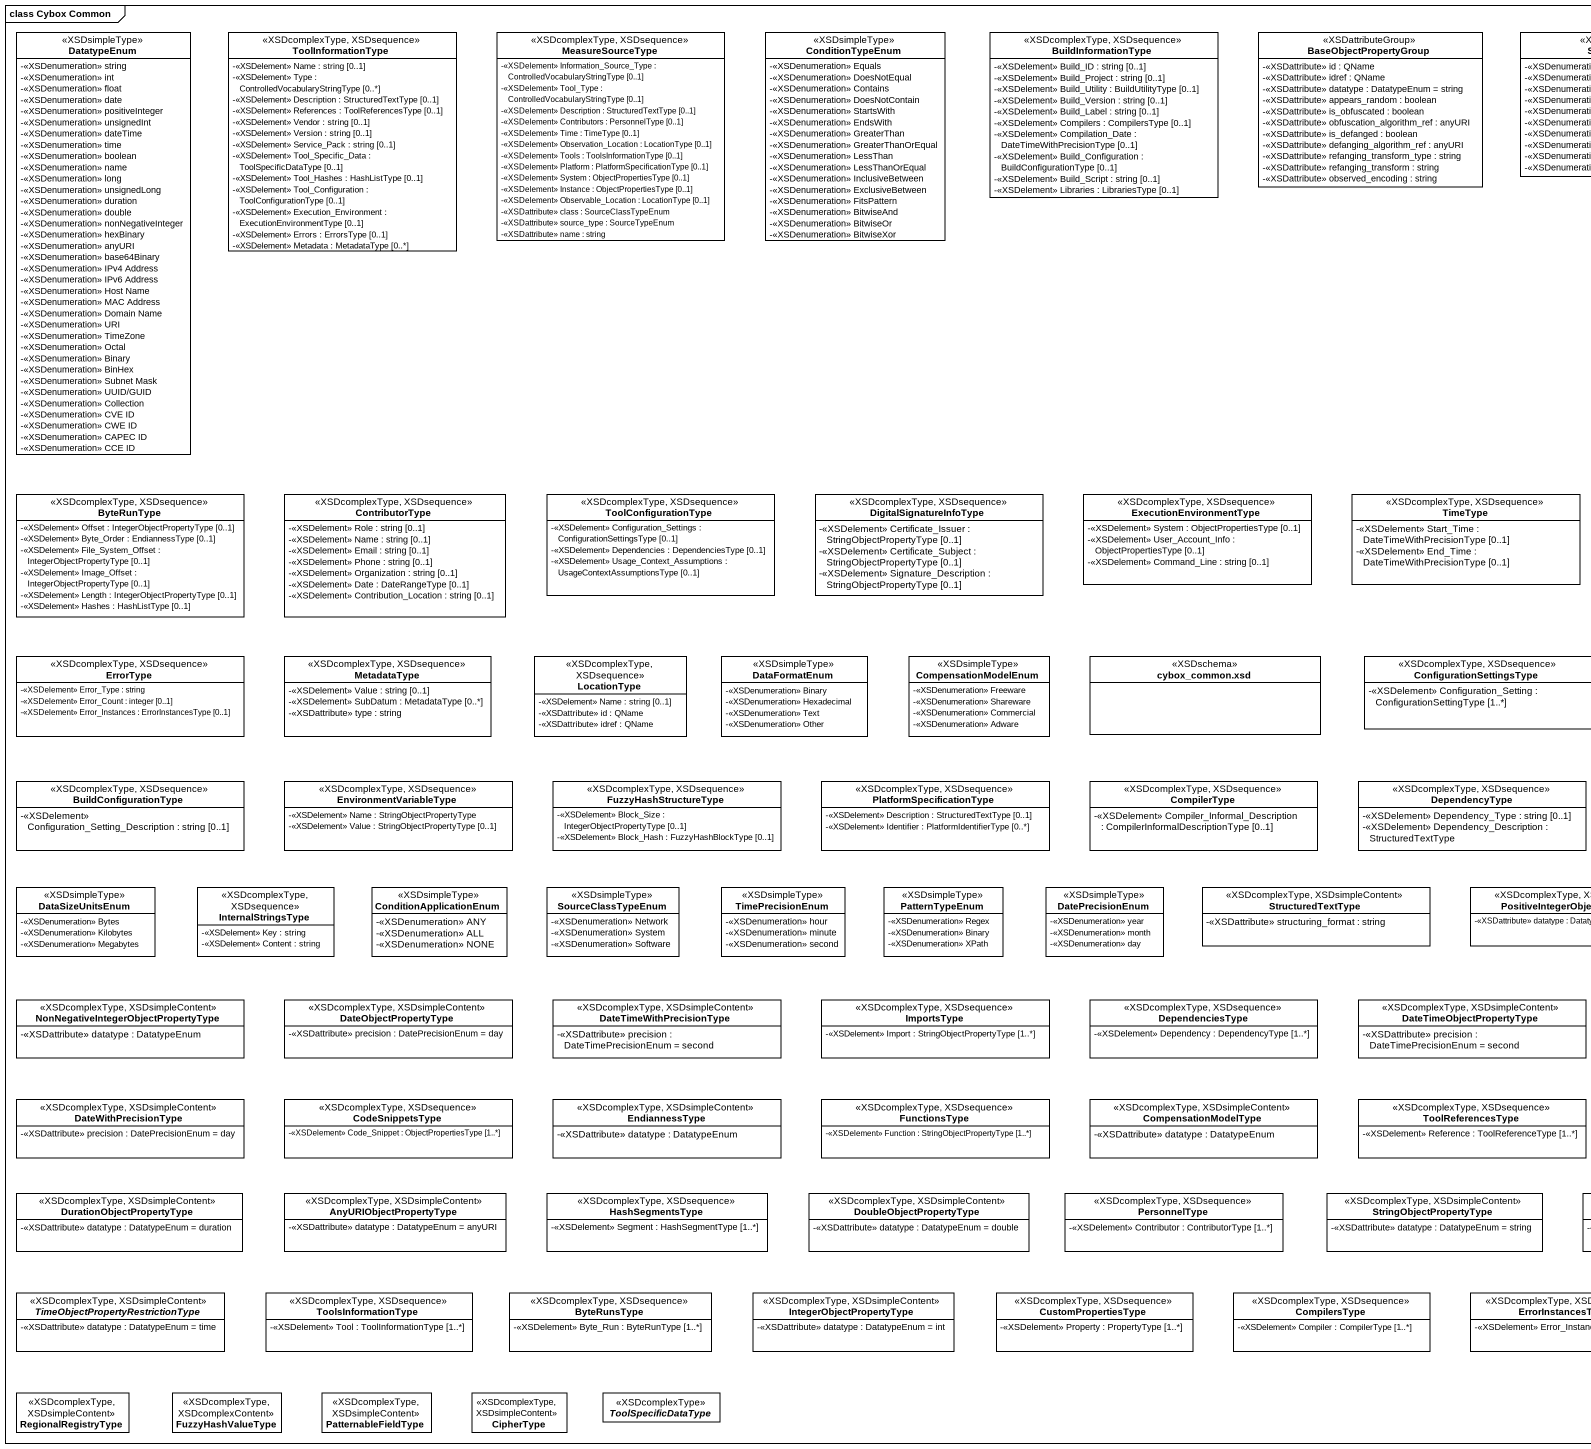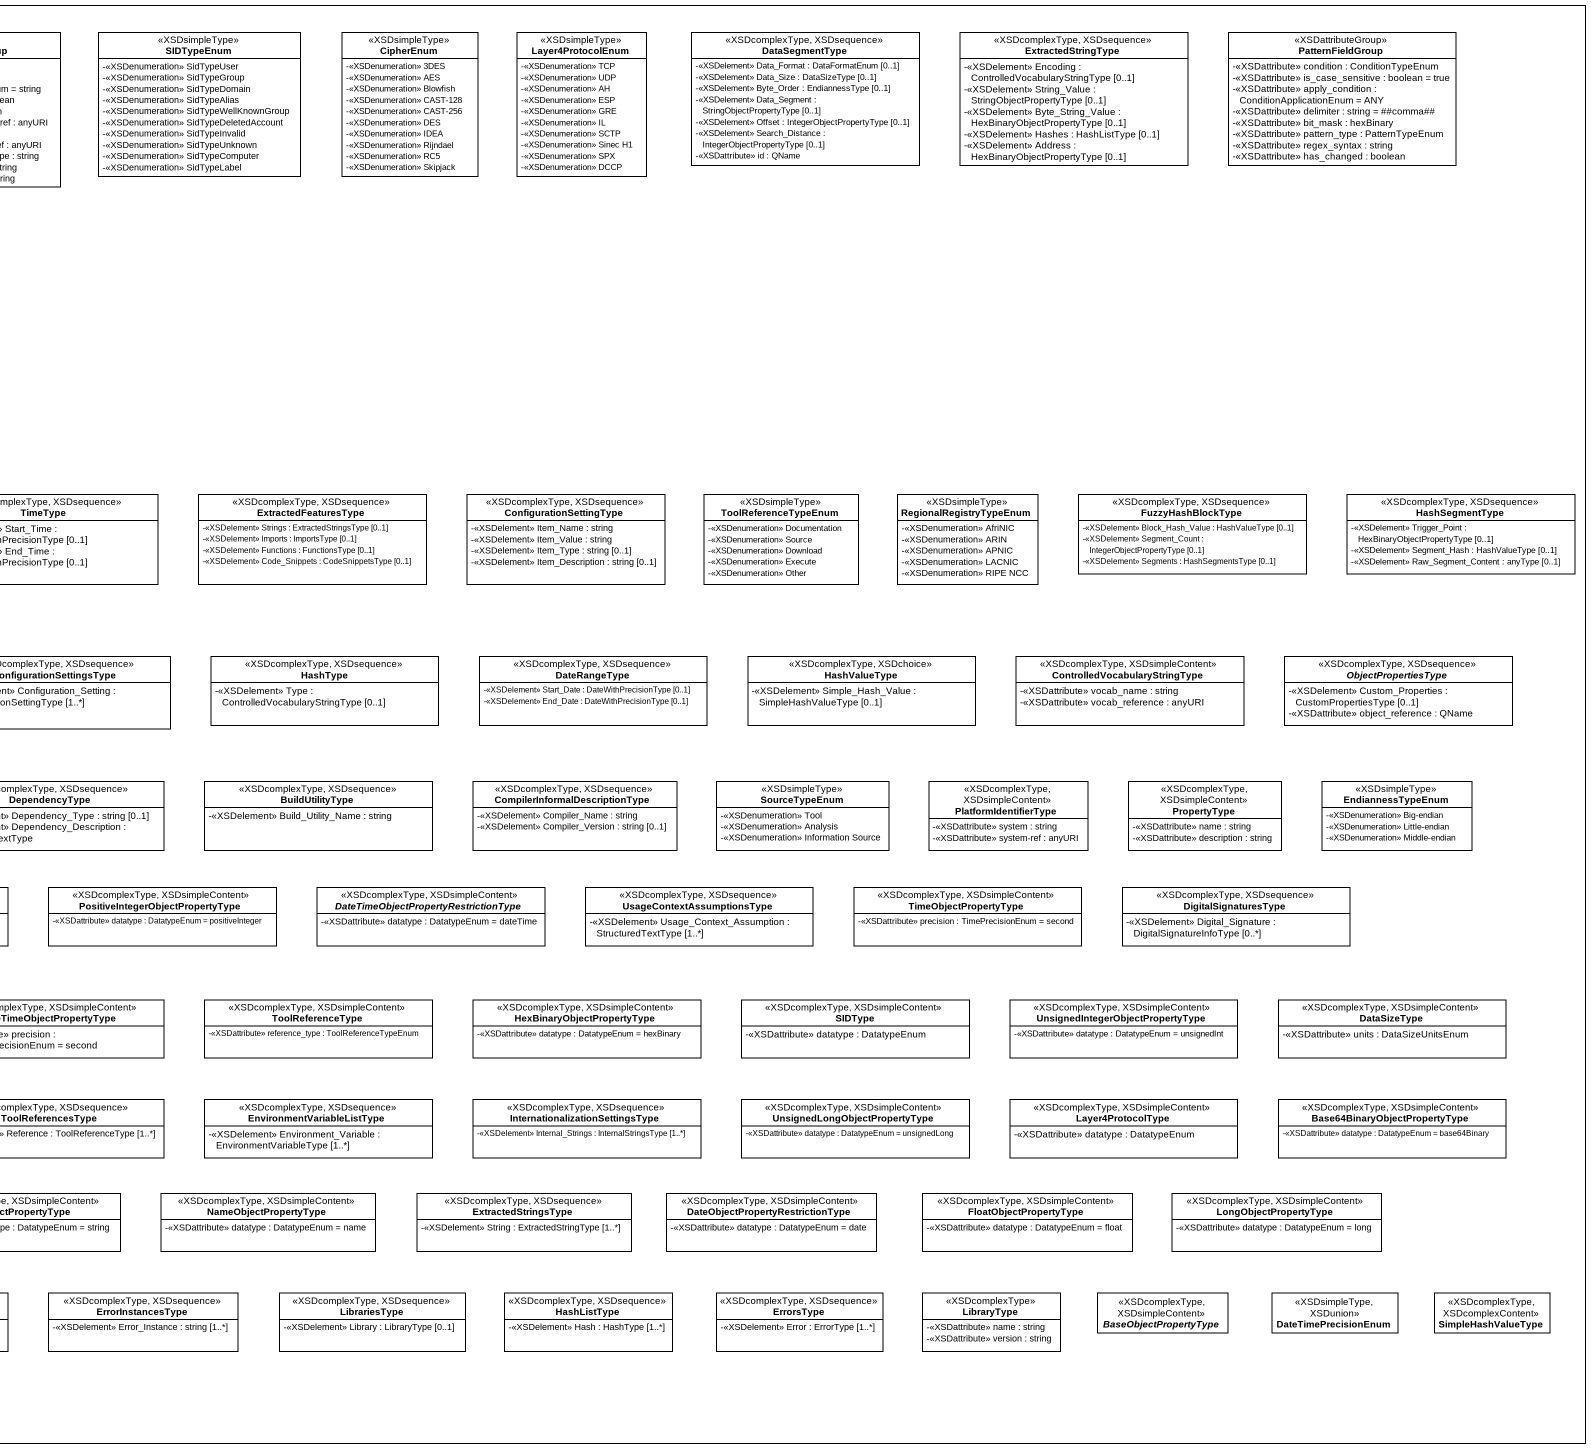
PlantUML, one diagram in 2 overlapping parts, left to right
@startuml
mainframe class Cybox Common
hide circle
hide empty members
skinparam classAttributeIconSize 0
class DatatypeEnum <<XSDsimpleType>> {
  -<<XSDenumeration>> string
  -<<XSDenumeration>> int
  -<<XSDenumeration>> float
  -<<XSDenumeration>> date
  -<<XSDenumeration>> positiveInteger
  -<<XSDenumeration>> unsignedInt
  -<<XSDenumeration>> dateTime
  -<<XSDenumeration>> time
  -<<XSDenumeration>> boolean
  -<<XSDenumeration>> name
  -<<XSDenumeration>> long
  -<<XSDenumeration>> unsignedLong
  -<<XSDenumeration>> duration
  -<<XSDenumeration>> double
  -<<XSDenumeration>> nonNegativeInteger
  -<<XSDenumeration>> hexBinary
  -<<XSDenumeration>> anyURI
  -<<XSDenumeration>> base64Binary
  -<<XSDenumeration>> IPv4 Address
  -<<XSDenumeration>> IPv6 Address
  -<<XSDenumeration>> Host Name
  -<<XSDenumeration>> MAC Address
  -<<XSDenumeration>> Domain Name
  -<<XSDenumeration>> URI
  -<<XSDenumeration>> TimeZone
  -<<XSDenumeration>> Octal
  -<<XSDenumeration>> Binary
  -<<XSDenumeration>> BinHex
  -<<XSDenumeration>> Subnet Mask
  -<<XSDenumeration>> UUID/GUID
  -<<XSDenumeration>> Collection
  -<<XSDenumeration>> CVE ID
  -<<XSDenumeration>> CWE ID
  -<<XSDenumeration>> CAPEC ID
  -<<XSDenumeration>> CCE ID
}
class ToolInformationType <<XSDcomplexType, XSDsequence>> {
  -<<XSDelement>> Name : string [0..1]
  -<<XSDelement>> Type : ControlledVocabularyStringType [0..*]
  -<<XSDelement>> Description : StructuredTextType [0..1]
  -<<XSDelement>> References : ToolReferencesType [0..1]
  -<<XSDelement>> Vendor : string [0..1]
  -<<XSDelement>> Version : string [0..1]
  -<<XSDelement>> Service_Pack : string [0..1]
  -<<XSDelement>> Tool_Specific_Data : ToolSpecificDataType [0..1]
  -<<XSDelement>> Tool_Hashes : HashListType [0..1]
  -<<XSDelement>> Tool_Configuration : ToolConfigurationType [0..1]
  -<<XSDelement>> Execution_Environment : ExecutionEnvironmentType [0..1]
  -<<XSDelement>> Errors : ErrorsType [0..1]
  -<<XSDelement>> Metadata : MetadataType [0..*]
}
class MeasureSourceType <<XSDcomplexType, XSDsequence>> {
  -<<XSDelement>> Information_Source_Type : ControlledVocabularyStringType [0..1]
  -<<XSDelement>> Tool_Type : ControlledVocabularyStringType [0..1]
  -<<XSDelement>> Description : StructuredTextType [0..1]
  -<<XSDelement>> Contributors : PersonnelType [0..1]
  -<<XSDelement>> Time : TimeType [0..1]
  -<<XSDelement>> Observation_Location : LocationType [0..1]
  -<<XSDelement>> Tools : ToolsInformationType [0..1]
  -<<XSDelement>> Platform : PlatformSpecificationType [0..1]
  -<<XSDelement>> System : ObjectPropertiesType [0..1]
  -<<XSDelement>> Instance : ObjectPropertiesType [0..1]
  -<<XSDelement>> Observable_Location : LocationType [0..1]
  -<<XSDattribute>> class : SourceClassTypeEnum
  -<<XSDattribute>> source_type : SourceTypeEnum
  -<<XSDattribute>> name : string
}
class ConditionTypeEnum <<XSDsimpleType>> {
  -<<XSDenumeration>> Equals
  -<<XSDenumeration>> DoesNotEqual
  -<<XSDenumeration>> Contains
  -<<XSDenumeration>> DoesNotContain
  -<<XSDenumeration>> StartsWith
  -<<XSDenumeration>> EndsWith
  -<<XSDenumeration>> GreaterThan
  -<<XSDenumeration>> GreaterThanOrEqual
  -<<XSDenumeration>> LessThan
  -<<XSDenumeration>> LessThanOrEqual
  -<<XSDenumeration>> InclusiveBetween
  -<<XSDenumeration>> ExclusiveBetween
  -<<XSDenumeration>> FitsPattern
  -<<XSDenumeration>> BitwiseAnd
  -<<XSDenumeration>> BitwiseOr
  -<<XSDenumeration>> BitwiseXor
}
class BuildInformationType <<XSDcomplexType, XSDsequence>> {
  -<<XSDelement>> Build_ID : string [0..1]
  -<<XSDelement>> Build_Project : string [0..1]
  -<<XSDelement>> Build_Utility : BuildUtilityType [0..1]
  -<<XSDelement>> Build_Version : string [0..1]
  -<<XSDelement>> Build_Label : string [0..1]
  -<<XSDelement>> Compilers : CompilersType [0..1]
  -<<XSDelement>> Compilation_Date : DateTimeWithPrecisionType [0..1]
  -<<XSDelement>> Build_Configuration : BuildConfigurationType [0..1]
  -<<XSDelement>> Build_Script : string [0..1]
  -<<XSDelement>> Libraries : LibrariesType [0..1]
}
class BaseObjectPropertyGroup <<XSDattributeGroup>> {
  -<<XSDattribute>> id : QName
  -<<XSDattribute>> idref : QName
  -<<XSDattribute>> datatype : DatatypeEnum = string
  -<<XSDattribute>> appears_random : boolean
  -<<XSDattribute>> is_obfuscated : boolean
  -<<XSDattribute>> obfuscation_algorithm_ref : anyURI
  -<<XSDattribute>> is_defanged : boolean
  -<<XSDattribute>> defanging_algorithm_ref : anyURI
  -<<XSDattribute>> refanging_transform_type : string
  -<<XSDattribute>> refanging_transform : string
  -<<XSDattribute>> observed_encoding : string
}
class SIDTypeEnum <<XSDsimpleType>> {
  -<<XSDenumeration>> SidTypeUser
  -<<XSDenumeration>> SidTypeGroup
  -<<XSDenumeration>> SidTypeDomain
  -<<XSDenumeration>> SidTypeAlias
  -<<XSDenumeration>> SidTypeWellKnownGroup
  -<<XSDenumeration>> SidTypeDeletedAccount
  -<<XSDenumeration>> SidTypeInvalid
  -<<XSDenumeration>> SidTypeUnknown
  -<<XSDenumeration>> SidTypeComputer
  -<<XSDenumeration>> SidTypeLabel
}
class CipherEnum <<XSDsimpleType>> {
  -<<XSDenumeration>> 3DES
  -<<XSDenumeration>> AES
  -<<XSDenumeration>> Blowfish
  -<<XSDenumeration>> CAST-128
  -<<XSDenumeration>> CAST-256
  -<<XSDenumeration>> DES
  -<<XSDenumeration>> IDEA
  -<<XSDenumeration>> Rijndael
  -<<XSDenumeration>> RC5
  -<<XSDenumeration>> Skipjack
}
class Layer4ProtocolEnum <<XSDsimpleType>> {
  -<<XSDenumeration>> TCP
  -<<XSDenumeration>> UDP
  -<<XSDenumeration>> AH
  -<<XSDenumeration>> ESP
  -<<XSDenumeration>> GRE
  -<<XSDenumeration>> IL
  -<<XSDenumeration>> SCTP
  -<<XSDenumeration>> Sinec H1
  -<<XSDenumeration>> SPX
  -<<XSDenumeration>> DCCP
}
class DataSegmentType <<XSDcomplexType, XSDsequence>> {
  -<<XSDelement>> Data_Format : DataFormatEnum [0..1]
  -<<XSDelement>> Data_Size : DataSizeType [0..1]
  -<<XSDelement>> Byte_Order : EndiannessType [0..1]
  -<<XSDelement>> Data_Segment : StringObjectPropertyType [0..1]
  -<<XSDelement>> Offset : IntegerObjectPropertyType [0..1]
  -<<XSDelement>> Search_Distance : IntegerObjectPropertyType [0..1]
  -<<XSDattribute>> id : QName
}
class ExtractedStringType <<XSDcomplexType, XSDsequence>> {
  -<<XSDelement>> Encoding : ControlledVocabularyStringType [0..1]
  -<<XSDelement>> String_Value : StringObjectPropertyType [0..1]
  -<<XSDelement>> Byte_String_Value : HexBinaryObjectPropertyType [0..1]
  -<<XSDelement>> Hashes : HashListType [0..1]
  -<<XSDelement>> Address : HexBinaryObjectPropertyType [0..1]
}
class PatternFieldGroup <<XSDattributeGroup>> {
  -<<XSDattribute>> condition : ConditionTypeEnum
  -<<XSDattribute>> is_case_sensitive : boolean = true
  -<<XSDattribute>> apply_condition : ConditionApplicationEnum = ANY
  -<<XSDattribute>> delimiter : string = ##comma##
  -<<XSDattribute>> bit_mask : hexBinary
  -<<XSDattribute>> pattern_type : PatternTypeEnum
  -<<XSDattribute>> regex_syntax : string
  -<<XSDattribute>> has_changed : boolean
}
class ByteRunType <<XSDcomplexType, XSDsequence>> {
  -<<XSDelement>> Offset : IntegerObjectPropertyType [0..1]
  -<<XSDelement>> Byte_Order : EndiannessType [0..1]
  -<<XSDelement>> File_System_Offset : IntegerObjectPropertyType [0..1]
  -<<XSDelement>> Image_Offset : IntegerObjectPropertyType [0..1]
  -<<XSDelement>> Length : IntegerObjectPropertyType [0..1]
  -<<XSDelement>> Hashes : HashListType [0..1]
}
class ContributorType <<XSDcomplexType, XSDsequence>> {
  -<<XSDelement>> Role : string [0..1]
  -<<XSDelement>> Name : string [0..1]
  -<<XSDelement>> Email : string [0..1]
  -<<XSDelement>> Phone : string [0..1]
  -<<XSDelement>> Organization : string [0..1]
  -<<XSDelement>> Date : DateRangeType [0..1]
  -<<XSDelement>> Contribution_Location : string [0..1]
}
class ToolConfigurationType <<XSDcomplexType, XSDsequence>> {
  -<<XSDelement>> Configuration_Settings : ConfigurationSettingsType [0..1]
  -<<XSDelement>> Dependencies : DependenciesType [0..1]
  -<<XSDelement>> Usage_Context_Assumptions : UsageContextAssumptionsType [0..1]
}
class DigitalSignatureInfoType <<XSDcomplexType, XSDsequence>> {
  -<<XSDelement>> Certificate_Issuer : StringObjectPropertyType [0..1]
  -<<XSDelement>> Certificate_Subject : StringObjectPropertyType [0..1]
  -<<XSDelement>> Signature_Description : StringObjectPropertyType [0..1]
}
class ExecutionEnvironmentType <<XSDcomplexType, XSDsequence>> {
  -<<XSDelement>> System : ObjectPropertiesType [0..1]
  -<<XSDelement>> User_Account_Info : ObjectPropertiesType [0..1]
  -<<XSDelement>> Command_Line : string [0..1]
}
class TimeType <<XSDcomplexType, XSDsequence>> {
  -<<XSDelement>> Start_Time : DateTimeWithPrecisionType [0..1]
  -<<XSDelement>> End_Time : DateTimeWithPrecisionType [0..1]
}
class ExtractedFeaturesType <<XSDcomplexType, XSDsequence>> {
  -<<XSDelement>> Strings : ExtractedStringsType [0..1]
  -<<XSDelement>> Imports : ImportsType [0..1]
  -<<XSDelement>> Functions : FunctionsType [0..1]
  -<<XSDelement>> Code_Snippets : CodeSnippetsType [0..1]
}
class ConfigurationSettingType <<XSDcomplexType, XSDsequence>> {
  -<<XSDelement>> Item_Name : string
  -<<XSDelement>> Item_Value : string
  -<<XSDelement>> Item_Type : string [0..1]
  -<<XSDelement>> Item_Description : string [0..1]
}
class ToolReferenceTypeEnum <<XSDsimpleType>> {
  -<<XSDenumeration>> Documentation
  -<<XSDenumeration>> Source
  -<<XSDenumeration>> Download
  -<<XSDenumeration>> Execute
  -<<XSDenumeration>> Other
}
class RegionalRegistryTypeEnum <<XSDsimpleType>> {
  -<<XSDenumeration>> AfriNIC
  -<<XSDenumeration>> ARIN
  -<<XSDenumeration>> APNIC
  -<<XSDenumeration>> LACNIC
  -<<XSDenumeration>> RIPE NCC
}
class FuzzyHashBlockType <<XSDcomplexType, XSDsequence>> {
  -<<XSDelement>> Block_Hash_Value : HashValueType [0..1]
  -<<XSDelement>> Segment_Count : IntegerObjectPropertyType [0..1]
  -<<XSDelement>> Segments : HashSegmentsType [0..1]
}
class HashSegmentType <<XSDcomplexType, XSDsequence>> {
  -<<XSDelement>> Trigger_Point : HexBinaryObjectPropertyType [0..1]
  -<<XSDelement>> Segment_Hash : HashValueType [0..1]
  -<<XSDelement>> Raw_Segment_Content : anyType [0..1]
}
class ErrorType <<XSDcomplexType, XSDsequence>> {
  -<<XSDelement>> Error_Type : string
  -<<XSDelement>> Error_Count : integer [0..1]
  -<<XSDelement>> Error_Instances : ErrorInstancesType [0..1]
}
class MetadataType <<XSDcomplexType, XSDsequence>> {
  -<<XSDelement>> Value : string [0..1]
  -<<XSDelement>> SubDatum : MetadataType [0..*]
  -<<XSDattribute>> type : string
}
class LocationType <<XSDcomplexType, XSDsequence>> {
  -<<XSDelement>> Name : string [0..1]
  -<<XSDattribute>> id : QName
  -<<XSDattribute>> idref : QName
}
class DataFormatEnum <<XSDsimpleType>> {
  -<<XSDenumeration>> Binary
  -<<XSDenumeration>> Hexadecimal
  -<<XSDenumeration>> Text
  -<<XSDenumeration>> Other
}
class CompensationModelEnum <<XSDsimpleType>> {
  -<<XSDenumeration>> Freeware
  -<<XSDenumeration>> Shareware
  -<<XSDenumeration>> Commercial
  -<<XSDenumeration>> Adware
}
class "cybox_common.xsd" as cybox_common_xsd <<XSDschema>>
class ConfigurationSettingsType <<XSDcomplexType, XSDsequence>> {
  -<<XSDelement>> Configuration_Setting : ConfigurationSettingType [1..*]
}
class HashType <<XSDcomplexType, XSDsequence>> {
  -<<XSDelement>> Type : ControlledVocabularyStringType [0..1]
}
class DateRangeType <<XSDcomplexType, XSDsequence>> {
  -<<XSDelement>> Start_Date : DateWithPrecisionType [0..1]
  -<<XSDelement>> End_Date : DateWithPrecisionType [0..1]
}
class HashValueType <<XSDcomplexType, XSDchoice>> {
  -<<XSDelement>> Simple_Hash_Value : SimpleHashValueType [0..1]
}
class "ControlledVocabularyStringType" as ControlledVocabularyStringTy <<XSDcomplexType, XSDsimpleContent>> {
  -<<XSDattribute>> vocab_name : string
  -<<XSDattribute>> vocab_reference : anyURI
}
abstract class ObjectPropertiesType <<XSDcomplexType, XSDsequence>> {
  -<<XSDelement>> Custom_Properties : CustomPropertiesType [0..1]
  -<<XSDattribute>> object_reference : QName
}
class BuildConfigurationType <<XSDcomplexType, XSDsequence>> {
  -<<XSDelement>> Configuration_Setting_Description : string [0..1]
}
class EnvironmentVariableType <<XSDcomplexType, XSDsequence>> {
  -<<XSDelement>> Name : StringObjectPropertyType
  -<<XSDelement>> Value : StringObjectPropertyType [0..1]
}
class FuzzyHashStructureType <<XSDcomplexType, XSDsequence>> {
  -<<XSDelement>> Block_Size : IntegerObjectPropertyType [0..1]
  -<<XSDelement>> Block_Hash : FuzzyHashBlockType [0..1]
}
class PlatformSpecificationType <<XSDcomplexType, XSDsequence>> {
  -<<XSDelement>> Description : StructuredTextType [0..1]
  -<<XSDelement>> Identifier : PlatformIdentifierType [0..*]
}
class CompilerType <<XSDcomplexType, XSDsequence>> {
  -<<XSDelement>> Compiler_Informal_Description : CompilerInformalDescriptionType [0..1]
}
class DependencyType <<XSDcomplexType, XSDsequence>> {
  -<<XSDelement>> Dependency_Type : string [0..1]
  -<<XSDelement>> Dependency_Description : StructuredTextType
}
class BuildUtilityType <<XSDcomplexType, XSDsequence>> {
  -<<XSDelement>> Build_Utility_Name : string
}
class "CompilerInformalDescriptionType" as CompilerInformalDescriptionT <<XSDcomplexType, XSDsequence>> {
  -<<XSDelement>> Compiler_Name : string
  -<<XSDelement>> Compiler_Version : string [0..1]
}
class SourceTypeEnum <<XSDsimpleType>> {
  -<<XSDenumeration>> Tool
  -<<XSDenumeration>> Analysis
  -<<XSDenumeration>> Information Source
}
class PlatformIdentifierType <<XSDcomplexType, XSDsimpleContent>> {
  -<<XSDattribute>> system : string
  -<<XSDattribute>> system-ref : anyURI
}
class PropertyType <<XSDcomplexType, XSDsimpleContent>> {
  -<<XSDattribute>> name : string
  -<<XSDattribute>> description : string
}
class EndiannessTypeEnum <<XSDsimpleType>> {
  -<<XSDenumeration>> Big-endian
  -<<XSDenumeration>> Little-endian
  -<<XSDenumeration>> Middle-endian
}
class DataSizeUnitsEnum <<XSDsimpleType>> {
  -<<XSDenumeration>> Bytes
  -<<XSDenumeration>> Kilobytes
  -<<XSDenumeration>> Megabytes
}
class InternalStringsType <<XSDcomplexType, XSDsequence>> {
  -<<XSDelement>> Key : string
  -<<XSDelement>> Content : string
}
class ConditionApplicationEnum <<XSDsimpleType>> {
  -<<XSDenumeration>> ANY
  -<<XSDenumeration>> ALL
  -<<XSDenumeration>> NONE
}
class SourceClassTypeEnum <<XSDsimpleType>> {
  -<<XSDenumeration>> Network
  -<<XSDenumeration>> System
  -<<XSDenumeration>> Software
}
class TimePrecisionEnum <<XSDsimpleType>> {
  -<<XSDenumeration>> hour
  -<<XSDenumeration>> minute
  -<<XSDenumeration>> second
}
class PatternTypeEnum <<XSDsimpleType>> {
  -<<XSDenumeration>> Regex
  -<<XSDenumeration>> Binary
  -<<XSDenumeration>> XPath
}
class DatePrecisionEnum <<XSDsimpleType>> {
  -<<XSDenumeration>> year
  -<<XSDenumeration>> month
  -<<XSDenumeration>> day
}
class StructuredTextType <<XSDcomplexType, XSDsimpleContent>> {
  -<<XSDattribute>> structuring_format : string
}
class "PositiveIntegerObjectPropertyType" as PositiveIntegerObjectPropert <<XSDcomplexType, XSDsimpleContent>> {
  -<<XSDattribute>> datatype : DatatypeEnum = positiveInteger
}
abstract class "DateTimeObjectPropertyRestrictionType" as DateTimeObjectPropertyRestri <<XSDcomplexType, XSDsimpleContent>> {
  -<<XSDattribute>> datatype : DatatypeEnum = dateTime
}
class UsageContextAssumptionsType <<XSDcomplexType, XSDsequence>> {
  -<<XSDelement>> Usage_Context_Assumption : StructuredTextType [1..*]
}
class TimeObjectPropertyType <<XSDcomplexType, XSDsimpleContent>> {
  -<<XSDattribute>> precision : TimePrecisionEnum = second
}
class DigitalSignaturesType <<XSDcomplexType, XSDsequence>> {
  -<<XSDelement>> Digital_Signature : DigitalSignatureInfoType [0..*]
}
class "NonNegativeIntegerObjectPropertyType" as NonNegativeIntegerObjectProp <<XSDcomplexType, XSDsimpleContent>> {
  -<<XSDattribute>> datatype : DatatypeEnum
}
class DateObjectPropertyType <<XSDcomplexType, XSDsimpleContent>> {
  -<<XSDattribute>> precision : DatePrecisionEnum = day
}
class DateTimeWithPrecisionType <<XSDcomplexType, XSDsimpleContent>> {
  -<<XSDattribute>> precision : DateTimePrecisionEnum = second
}
class ImportsType <<XSDcomplexType, XSDsequence>> {
  -<<XSDelement>> Import : StringObjectPropertyType [1..*]
}
class DependenciesType <<XSDcomplexType, XSDsequence>> {
  -<<XSDelement>> Dependency : DependencyType [1..*]
}
class DateTimeObjectPropertyType <<XSDcomplexType, XSDsimpleContent>> {
  -<<XSDattribute>> precision : DateTimePrecisionEnum = second
}
class ToolReferenceType <<XSDcomplexType, XSDsimpleContent>> {
  -<<XSDattribute>> reference_type : ToolReferenceTypeEnum
}
class HexBinaryObjectPropertyType <<XSDcomplexType, XSDsimpleContent>> {
  -<<XSDattribute>> datatype : DatatypeEnum = hexBinary
}
class SIDType <<XSDcomplexType, XSDsimpleContent>> {
  -<<XSDattribute>> datatype : DatatypeEnum
}
class "UnsignedIntegerObjectPropertyType" as UnsignedIntegerObjectPropert <<XSDcomplexType, XSDsimpleContent>> {
  -<<XSDattribute>> datatype : DatatypeEnum = unsignedInt
}
class DataSizeType <<XSDcomplexType, XSDsimpleContent>> {
  -<<XSDattribute>> units : DataSizeUnitsEnum
}
class DateWithPrecisionType <<XSDcomplexType, XSDsimpleContent>> {
  -<<XSDattribute>> precision : DatePrecisionEnum = day
}
class CodeSnippetsType <<XSDcomplexType, XSDsequence>> {
  -<<XSDelement>> Code_Snippet : ObjectPropertiesType [1..*]
}
class EndiannessType <<XSDcomplexType, XSDsimpleContent>> {
  -<<XSDattribute>> datatype : DatatypeEnum
}
class FunctionsType <<XSDcomplexType, XSDsequence>> {
  -<<XSDelement>> Function : StringObjectPropertyType [1..*]
}
class CompensationModelType <<XSDcomplexType, XSDsimpleContent>> {
  -<<XSDattribute>> datatype : DatatypeEnum
}
class ToolReferencesType <<XSDcomplexType, XSDsequence>> {
  -<<XSDelement>> Reference : ToolReferenceType [1..*]
}
class EnvironmentVariableListType <<XSDcomplexType, XSDsequence>> {
  -<<XSDelement>> Environment_Variable : EnvironmentVariableType [1..*]
}
class "InternationalizationSettingsType" as InternationalizationSettings <<XSDcomplexType, XSDsequence>> {
  -<<XSDelement>> Internal_Strings : InternalStringsType [1..*]
}
class "UnsignedLongObjectPropertyType" as UnsignedLongObjectPropertyTy <<XSDcomplexType, XSDsimpleContent>> {
  -<<XSDattribute>> datatype : DatatypeEnum = unsignedLong
}
class Layer4ProtocolType <<XSDcomplexType, XSDsimpleContent>> {
  -<<XSDattribute>> datatype : DatatypeEnum
}
class "Base64BinaryObjectPropertyType" as Base64BinaryObjectPropertyTy <<XSDcomplexType, XSDsimpleContent>> {
  -<<XSDattribute>> datatype : DatatypeEnum = base64Binary
}
class DurationObjectPropertyType <<XSDcomplexType, XSDsimpleContent>> {
  -<<XSDattribute>> datatype : DatatypeEnum = duration
}
class AnyURIObjectPropertyType <<XSDcomplexType, XSDsimpleContent>> {
  -<<XSDattribute>> datatype : DatatypeEnum = anyURI
}
class HashSegmentsType <<XSDcomplexType, XSDsequence>> {
  -<<XSDelement>> Segment : HashSegmentType [1..*]
}
class DoubleObjectPropertyType <<XSDcomplexType, XSDsimpleContent>> {
  -<<XSDattribute>> datatype : DatatypeEnum = double
}
class PersonnelType <<XSDcomplexType, XSDsequence>> {
  -<<XSDelement>> Contributor : ContributorType [1..*]
}
class StringObjectPropertyType <<XSDcomplexType, XSDsimpleContent>> {
  -<<XSDattribute>> datatype : DatatypeEnum = string
}
class NameObjectPropertyType <<XSDcomplexType, XSDsimpleContent>> {
  -<<XSDattribute>> datatype : DatatypeEnum = name
}
class ExtractedStringsType <<XSDcomplexType, XSDsequence>> {
  -<<XSDelement>> String : ExtractedStringType [1..*]
}
class "DateObjectPropertyRestrictionType" as DateObjectPropertyRestrictio <<XSDcomplexType, XSDsimpleContent>> {
  -<<XSDattribute>> datatype : DatatypeEnum = date
}
class FloatObjectPropertyType <<XSDcomplexType, XSDsimpleContent>> {
  -<<XSDattribute>> datatype : DatatypeEnum = float
}
class LongObjectPropertyType <<XSDcomplexType, XSDsimpleContent>> {
  -<<XSDattribute>> datatype : DatatypeEnum = long
}
abstract class "TimeObjectPropertyRestrictionType" as TimeObjectPropertyRestrictio <<XSDcomplexType, XSDsimpleContent>> {
  -<<XSDattribute>> datatype : DatatypeEnum = time
}
class ToolsInformationType <<XSDcomplexType, XSDsequence>> {
  -<<XSDelement>> Tool : ToolInformationType [1..*]
}
class ByteRunsType <<XSDcomplexType, XSDsequence>> {
  -<<XSDelement>> Byte_Run : ByteRunType [1..*]
}
class IntegerObjectPropertyType <<XSDcomplexType, XSDsimpleContent>> {
  -<<XSDattribute>> datatype : DatatypeEnum = int
}
class CustomPropertiesType <<XSDcomplexType, XSDsequence>> {
  -<<XSDelement>> Property : PropertyType [1..*]
}
class CompilersType <<XSDcomplexType, XSDsequence>> {
  -<<XSDelement>> Compiler : CompilerType [1..*]
}
class ErrorInstancesType <<XSDcomplexType, XSDsequence>> {
  -<<XSDelement>> Error_Instance : string [1..*]
}
class LibrariesType <<XSDcomplexType, XSDsequence>> {
  -<<XSDelement>> Library : LibraryType [0..1]
}
class HashListType <<XSDcomplexType, XSDsequence>> {
  -<<XSDelement>> Hash : HashType [1..*]
}
class ErrorsType <<XSDcomplexType, XSDsequence>> {
  -<<XSDelement>> Error : ErrorType [1..*]
}
class LibraryType <<XSDcomplexType>> {
  -<<XSDattribute>> name : string
  -<<XSDattribute>> version : string
}
abstract class BaseObjectPropertyType <<XSDcomplexType, XSDsimpleContent>>
class DateTimePrecisionEnum <<XSDsimpleType, XSDunion>>
class SimpleHashValueType <<XSDcomplexType, XSDcomplexContent>>
class RegionalRegistryType <<XSDcomplexType, XSDsimpleContent>>
class FuzzyHashValueType <<XSDcomplexType, XSDcomplexContent>>
class PatternableFieldType <<XSDcomplexType, XSDsimpleContent>>
class CipherType <<XSDcomplexType, XSDsimpleContent>>
abstract class ToolSpecificDataType <<XSDcomplexType>>
@enduml
